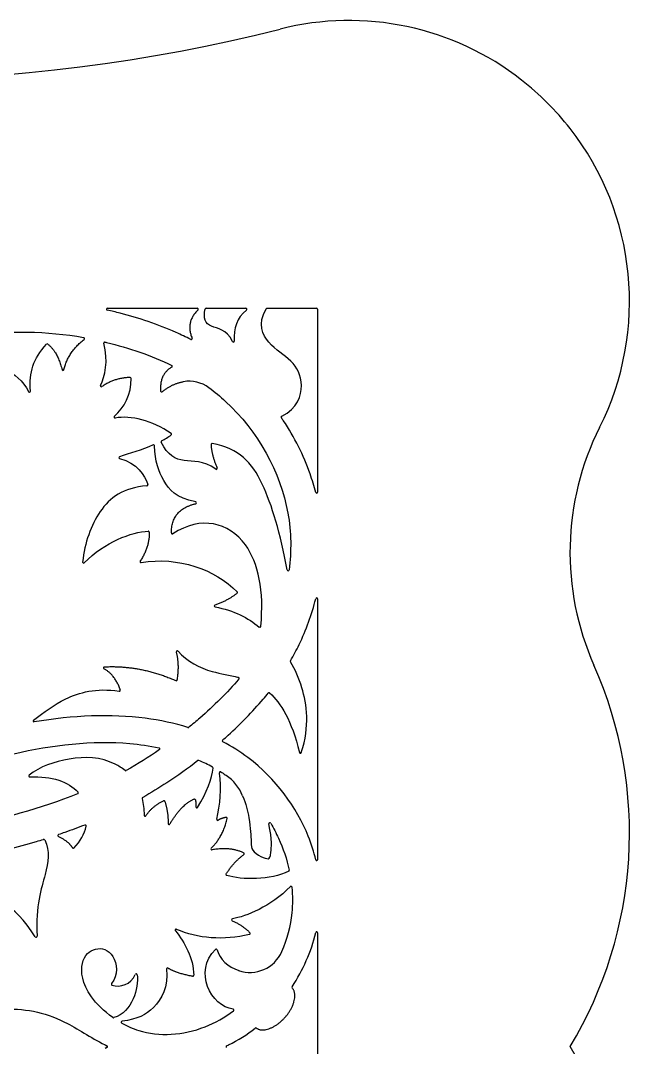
# Model space of a CAD drawing. Header units: millimetres. Extents: x -155 to 473, y -331 to 153.
# Drawn here: x 84.2 to 146.9, y -225.3 to -119.6 of the extents above; entities that cross this region are included whole.
import ezdxf

# ---------------------------------------------------------------- set-up
doc = ezdxf.new("R2010")
doc.units = ezdxf.units.MM
doc.header["$MEASUREMENT"] = 0
doc.layers.add('Layer 03', color=5, linetype='Continuous')

msp = doc.modelspace()

# ---------------------------------------------------------------- linework, layer by layer
at = {"layer": 'Layer 03'}
for p, q in [((93.16, -149.19), (102.42, -149.19)), ((103.33, -149.19), (107.43, -149.19)), ((109.58, -149.19), (114.71, -149.19)), ((114.81, -149.29), (114.81, -168.12)), ((114.81, -179.11), (114.81, -205.95)), ((104.7, -197.05), (104.69, -197.01)), ((114.81, -213.47), (114.81, -236.91)), ((92.91, -225), (93.11, -225.1)), ((105.44, -225.1), (105.65, -225)), ((93.11, -225.28), (92.91, -225.38))]:
    msp.add_line(p, q, dxfattribs=at)
for centre, radius, start, end in [((68.75, 46.72), 172.42, 256.2892, 284.1695), ((118.03, -148.48), 28.91, 52.0077, 104.1695), ((118.03, -148.48), 28.91, 37.9923, 52.0077), ((118.03, -148.48), 28.91, 333.3243, 37.9923), ((93.16, -149.29), 0.1, 90, 257.5106), ((102.42, -149.29), 0.1, 313.9189, 90), ((103.33, -149.29), 0.1, 90, 166.5315), ((107.43, -149.29), 0.1, 307.8907, 90), ((109.58, -149.29), 0.1, 90, 150.7009), ((114.71, -149.29), 0.1, 0, 90), ((86.96, -152.95), 0.1, 51.7182, 137.1414), ((90.69, -152.32), 0.1, 308.1276, 80.1692), ((92.87, -152.77), 0.1, 76.8187, 195.5245), ((101.79, -152.31), 0.1, 242.9439, 22.599), ((106.13, -152.57), 0.1, 205.4698, 2.0404), ((99.74, -155.16), 0.1, 299.6308, 64.059), ((88.58, -155.49), 0.1, 193.5244, 345.6913), ((95.49, -156.42), 0.1, 1.4919, 90.9598), ((92.53, -157.17), 0.1, 155.2458, 304.949), ((101.58, -160.11), 3.41, 53.6188, 99.7539), ((85.12, -157.72), 0.1, 206.1955, 2.7917), ((98.74, -157.71), 0.1, 184.1365, 310.0383), ((93.94, -160.39), 0.1, 131.7388, 280.4207), ((111.15, -160.39), 0.1, 116.5788, 214.6771), ((169.45, -174.31), 28.64, 153.3243, 203.9446), ((99.66, -162.15), 0.1, 305.8621, 54.9963), ((97.91, -163.35), 0.1, 1.3432, 113.7597), ((98.78, -162.92), 0.1, 118.0352, 206.1994), ((103.93, -163.22), 0.1, 79.8556, 183.5544), ((94.44, -164.57), 0.1, 107.293, 255.5427), ((104.38, -165.67), 0.1, 234.4532, 24.9692), ((97.21, -167.37), 0.1, 274.2684, 18.0695), ((102.23, -169.21), 0.1, 282.9786, 79.7823), ((114.71, -168.12), 0.1, 194.4209, 0), ((97.37, -172.24), 0.1, 0.4944, 91.4082), ((99.85, -172.32), 0.1, 180.3743, 303.5632), ((90.7, -175.32), 0.1, 173.4646, 315.463), ((96.62, -175.26), 0.1, 145.61, 279.2424), ((111.77, -176.12), 0.1, 190.5251, 352.3458), ((106.45, -178.45), 0.1, 308.5456, 44.531), ((114.71, -179.11), 0.1, 0, 166.0741), ((104.26, -179.83), 0.1, 108.8205, 259.9947), ((108.87, -181.92), 0.1, 231.3243, 354.5524), ((100.35, -184.55), 0.1, 40.8734, 196.1723), ((112.1, -185.54), 0.1, 149.7553, 212.0926), ((104.41, -203.2), 42.53, 328.8681, 23.9447), ((92.84, -186.2), 0.1, 92.8536, 241.3962), ((100.25, -187.43), 0.1, 246.0281, 350.5871), ((106.63, -187.28), 0.1, 319.7714, 75.6856), ((94.39, -188.51), 0.1, 260.9262, 18.878), ((109.8, -188.86), 0.1, 48.3627, 141.3284), ((85.61, -191.68), 0.1, 127.3124, 279.8089), ((101.48, -192.25), 0.1, 252.7824, 309.4004), ((98.46, -194.54), 0.1, 304.7869, 77.9841), ((105.09, -193.72), 0.1, 131.358, 242.3657), ((113.04, -194.9), 0.1, 193.5996, 342.0567), ((102.54, -195.83), 0.1, 66.5969, 127.7991), ((103.94, -196.5), 0.1, 353.5112, 61.6842), ((85.16, -197.33), 0.1, 129.6258, 272.4577), ((95.04, -196.69), 0.1, 231.446, 299.4324), ((104.79, -196.99), 0.1, 58.2786, 189.4871), ((102.81, -201.09), 4.61, 21.8515, 55.7944), ((90.06, -199.08), 0.1, 291.9521, 41.1378), ((96.84, -199.64), 0.1, 119.5756, 193.1181), ((102.12, -199.8), 0.1, 11.4424, 112.3771), ((98.99, -199.98), 0.1, 17.4403, 115.0606), ((102.37, -200.52), 0.1, 177.0386, 327.3662), ((97.04, -201.36), 0.1, 181.1341, 325.4077), ((104.53, -201.8), 0.1, 166.4619, 301.9219), ((105.4, -201.69), 0.1, 346.3872, 99.6335), ((90.87, -202.48), 0.1, 347.8746, 111.3745), ((99.51, -202.22), 0.1, 179.8733, 329.4569), ((109.89, -202.25), 0.1, 30.3037, 191.7579), ((86.61, -203.95), 0.1, 26.1655, 107.058), ((88.15, -203.46), 0.1, 108.479, 243.8941), ((89.64, -204.67), 0.1, 212.4826, 314.5687), ((103.92, -204.84), 0.1, 133.9953, 280.1985), ((107.15, -205.34), 0.1, 306.844, 64.66), ((114.71, -205.95), 0.1, 193.1068, 0), ((111.79, -207.04), 0.1, 297.0435, 12.704), ((105.47, -207.48), 0.1, 148.1389, 253.5147), ((112.08, -208.79), 0.1, 5.768, 135.3052), ((106.05, -212.14), 0.1, 99.8553, 245.8662), ((100.23, -213.21), 0.1, 66.5173, 219.5258), ((107.76, -213.54), 0.1, 284.0153, 42.3601), ((114.71, -213.47), 0.1, 0, 166.8203), ((85.81, -213.84), 0.1, 210.9879, 2.6206), ((104.36, -215.25), 0.1, 15.3678, 134.2895), ((107.83, -213.96), 3.6, 251.2023, 336.3), ((96.13, -217.8), 0.1, 6.7165, 157.1499), ((99.35, -217.19), 0.1, 58.4176, 185.0538), ((93.66, -218.77), 0.1, 141.1056, 251.9089), ((101.95, -217.85), 0.1, 260.8757, 1.2408), ((112.26, -219.09), 0.1, 146.8345, 222.9896), ((106.1, -221.43), 0.1, 305.9541, 83.2693), ((93.79, -222.12), 0.1, 234.9875, 286.9077), ((94.68, -222.68), 0.1, 97.173, 240.9006), ((99.82, -212.6), 13.7, 295.1721, 308.7013), ((108.45, -223.37), 0.1, 54.6338, 128.5641), ((93.07, -225.19), 0.1, 296.4732, 63.5268), ((105.48, -225.19), 0.1, 115.0767, 244.9233), ((104.41, -247.18), 42.53, 336.0553, 31.1319)]:
    msp.add_arc(centre, radius, start, end, dxfattribs=at)
for points, knots in [([(101.74, -152.4), (101.24, -152.15), (99.82, -151.47), (97.39, -150.53), (95.01, -149.82), (93.58, -149.48), (93.14, -149.39)], [210.707548, 210.707548, 210.707548, 210.707548, 212.388183, 215.452341, 218.493281, 219.845848, 219.845848, 219.845848, 219.845848]), ([(106.04, -152.61), (105.42, -151.31), (103.44, -151.28), (103, -150.22), (103.23, -149.26)], [131.990555, 131.990555, 131.990555, 131.990555, 134.425953, 137.124389, 137.124389, 137.124389, 137.124389]), ([(111.11, -160.3), (112.75, -159.48), (113.55, -156.87), (112.27, -154.45), (109.7, -153.09), (108.59, -150.85), (109.5, -149.24)], [305.9281, 305.9281, 305.9281, 305.9281, 309.6692, 313.488153, 317.307106, 320.777359, 320.777359, 320.777359, 320.777359]), ([(90.71, -152.22), (86.91, -151.57), (81.5, -151.46), (75.83, -152.54), (74.26, -152.94)], [1112.358124, 1112.358124, 1112.358124, 1112.358124, 1123.196809, 1127.386665, 1127.386665, 1127.386665, 1127.386665]), ([(92.9, -152.67), (92.95, -152.68), (95.33, -153.25), (97.67, -154.04), (99.79, -155.07)], [1044.483412, 1044.483412, 1044.483412, 1044.483412, 1044.650351, 1051.357303, 1051.357303, 1051.357303, 1051.357303]), ([(103.61, -157.36), (104.2, -157.8), (108.29, -161.15), (112.07, -168.03), (112.12, -174.22), (111.87, -176.13)], [1060.503055, 1060.503055, 1060.503055, 1060.503055, 1062.643057, 1075.746232, 1081.874035, 1081.874035, 1081.874035, 1081.874035]), ([(114.62, -168.14), (114.45, -167.5), (113.96, -165.89), (112.89, -163.38), (111.79, -161.5), (111.14, -160.54), (111.07, -160.44)], [297.235705, 297.235705, 297.235705, 297.235705, 299.222142, 302.294248, 305.393664, 305.756886, 305.756886, 305.756886, 305.756886]), ([(102.25, -169.11), (100.2, -168.74), (98.9, -167.11), (98.04, -164.97), (98.01, -163.34)], [849.114258, 849.114258, 849.114258, 849.114258, 852.983613, 856.551513, 856.551513, 856.551513, 856.551513]), ([(104.32, -165.75), (103.03, -164.82), (100.98, -165.13), (99.38, -164.37), (98.69, -162.97)], [1100.415957, 1100.415957, 1100.415957, 1100.415957, 1104.169825, 1107.823361, 1107.823361, 1107.823361, 1107.823361]), ([(111.67, -176.13), (110.97, -172.37), (109.26, -166.42), (106.75, -163.62), (103.95, -163.12)], [1082.156465, 1082.156465, 1082.156465, 1082.156465, 1089.645787, 1097.409897, 1097.409897, 1097.409897, 1097.409897]), ([(97.22, -167.47), (94.77, -167.66), (92.08, -169.65), (90.83, -173.34), (90.6, -175.31)], [865.333189, 865.333189, 865.333189, 865.333189, 871.301484, 877.087003, 877.087003, 877.087003, 877.087003]), ([(108.96, -181.93), (109.31, -178.28), (108.01, -171.82), (102.78, -170.5), (99.91, -172.41)], [825.099141, 825.099141, 825.099141, 825.099141, 833.770663, 844.535915, 844.535915, 844.535915, 844.535915]), ([(112.01, -185.49), (112.33, -184.94), (113.42, -182.9), (114.21, -180.72), (114.62, -179.09)], [653.552642, 653.552642, 653.552642, 653.552642, 655.446778, 660.488239, 660.488239, 660.488239, 660.488239]), ([(100.43, -184.48), (101.37, -185.57), (103.47, -186.63), (105.74, -186.95), (106.65, -187.18)], [591.770401, 591.770401, 591.770401, 591.770401, 597.379347, 601.082507, 601.082507, 601.082507, 601.082507]), ([(113.13, -194.93), (114.03, -192.17), (113.51, -188.65), (112.52, -186.41), (112.01, -185.59)], [642.676341, 642.676341, 642.676341, 642.676341, 649.444589, 653.443843, 653.443843, 653.443843, 653.443843]), ([(106.7, -187.35), (105.5, -188.77), (103.8, -190.43), (101.93, -192.01), (101.55, -192.32)], [601.284815, 601.284815, 601.284815, 601.284815, 607.555919, 609.116191, 609.116191, 609.116191, 609.116191]), ([(85.55, -191.6), (86.65, -190.75), (88.71, -189.19), (91.96, -188.23), (94.38, -188.61)], [623.110625, 623.110625, 623.110625, 623.110625, 629.165247, 635.921566, 635.921566, 635.921566, 635.921566]), ([(105.02, -193.65), (105.21, -193.48), (106.05, -192.73), (107.48, -191.36), (108.83, -189.89), (109.56, -189.01), (109.73, -188.8)], [630.76789, 630.76789, 630.76789, 630.76789, 631.544345, 634.125908, 636.714347, 637.533029, 637.533029, 637.533029, 637.533029]), ([(101.45, -192.34), (100.07, -191.91), (95.27, -190.88), (89.59, -191.09), (85.62, -191.77)], [609.215008, 609.215008, 609.215008, 609.215008, 613.390536, 622.844468, 622.844468, 622.844468, 622.844468]), ([(76.82, -197.13), (78.95, -196.3), (85, -194.4), (92.78, -193.52), (97.5, -194.23), (98.48, -194.44)], [955.368812, 955.368812, 955.368812, 955.368812, 960.107138, 968.158698, 970.347927, 970.347927, 970.347927, 970.347927]), ([(114.62, -205.97), (114.43, -205.16), (113.24, -201.35), (109.89, -196.77), (105.96, -194.29), (105.04, -193.81)], [687.906786, 687.906786, 687.906786, 687.906786, 690.929353, 702.096251, 705.25053, 705.25053, 705.25053, 705.25053]), ([(94.97, -196.76), (94.65, -196.51), (92.79, -195.37), (89.38, -195.29), (86.17, -196.37), (85.1, -197.26)], [881.232806, 881.232806, 881.232806, 881.232806, 882.526428, 888.27753, 893.649508, 893.649508, 893.649508, 893.649508]), ([(102.48, -195.75), (101.45, -196.55), (99.59, -197.88), (97.64, -199.07), (96.79, -199.55)], [251.14022, 251.14022, 251.14022, 251.14022, 255.057022, 257.99349, 257.99349, 257.99349, 257.99349]), ([(104.84, -196.91), (105, -197.01), (105.19, -197.13), (105.37, -197.25), (105.41, -197.27)], [476.8556647, 476.8556647, 476.8556647, 476.8556647, 477.3253675, 477.431072, 477.431072, 477.431072, 477.431072]), ([(90.09, -199.17), (86.3, -200.7), (77.55, -203.04), (69.12, -204.08), (64.89, -204.07)], [900.271886, 900.271886, 900.271886, 900.271886, 911.612453, 923.796211, 923.796211, 923.796211, 923.796211]), ([(107.09, -199.37), (107.42, -200.18), (107.89, -202.13), (107.98, -204.41), (107.95, -204.93), (108.99, -205.72), (109.85, -205.94), (109.97, -205.61), (110.14, -203.92), (109.79, -202.27)], [480.162949, 480.162949, 480.162949, 480.162949, 481.432959, 483.378703, 485.324447, 487.270191, 489.215935, 491.161679, 492.909458, 492.909458, 492.909458, 492.909458]), ([(90.83, -202.38), (90.15, -202.65), (89.25, -202.98), (88.34, -203.29), (88.12, -203.36)], [259.608051, 259.608051, 259.608051, 259.608051, 261.801642, 262.491601, 262.491601, 262.491601, 262.491601]), ([(109.98, -202.2), (110.27, -202.7), (111.08, -204.27), (111.64, -205.91), (111.89, -207.02)], [493.191249, 493.191249, 493.191249, 493.191249, 494.871373, 498.351026, 498.351026, 498.351026, 498.351026]), ([(75.38, -206.43), (75.91, -206.34), (77.42, -206.08), (79.93, -205.59), (82.9, -204.9), (85.12, -204.3), (86.34, -203.93), (86.58, -203.86)], [126.29423, 126.29423, 126.29423, 126.29423, 127.885875, 130.905753, 133.962804, 137.035225, 137.793217, 137.793217, 137.793217, 137.793217]), ([(86.7, -203.91), (87.27, -205.08), (86.86, -207.5), (85.76, -210.63), (85.91, -213.83)], [137.934401, 137.934401, 137.934401, 137.934401, 142.793542, 148.388621, 148.388621, 148.388621, 148.388621]), ([(85.72, -213.89), (83.59, -210.34), (78.97, -208.99), (76.29, -207.65), (75.32, -206.6)], [148.65327, 148.65327, 148.65327, 148.65327, 155.797926, 161.974111, 161.974111, 161.974111, 161.974111]), ([(111.13, -215.4), (111.69, -214.13), (112.28, -211.93), (112.27, -209.66), (112.18, -208.78)], [874.725685, 874.725685, 874.725685, 874.725685, 879.076734, 881.816932, 881.816932, 881.816932, 881.816932]), ([(93.73, -222.2), (92.8, -221.55), (90.62, -219.38), (90.24, -216.24), (91.86, -214.82), (93.96, -215.37), (94.31, -217.81), (93.58, -218.71)], [370.530358, 370.530358, 370.530358, 370.530358, 374.890692, 382.942252, 390.993812, 399.045372, 406.790117, 406.790117, 406.790117, 406.790117]), ([(99.25, -217.2), (99.41, -219.02), (98.24, -221.39), (96.23, -222.38), (94.67, -222.58)], [834.134193, 834.134193, 834.134193, 834.134193, 838.893038, 842.949058, 842.949058, 842.949058, 842.949058]), ([(76.17, -223.68), (77.82, -222.23), (82.38, -220.78), (87.99, -221.89), (91.4, -224.24), (92.91, -225)], [1363.913348, 1363.913348, 1363.913348, 1363.913348, 1374.855675, 1386.022575, 1393.109201, 1393.109201, 1393.109201, 1393.109201]), ([(94.63, -222.77), (95.18, -223.07), (97.78, -224.22), (102, -224), (105.23, -222.18), (106.16, -221.51)], [843.19991, 843.19991, 843.19991, 843.19991, 845.54677, 853.59833, 857.154634, 857.154634, 857.154634, 857.154634])]:
    msp.add_open_spline(points, degree=3, knots=knots, dxfattribs=at)
for points, degree in [([(102.49, -149.36), (101.19, -150.61), (101.88, -152.28)], 2), ([(107.49, -149.37), (106.44, -150.19), (106.18, -151.26), (106.23, -152.56)], 3), ([(85.22, -157.72), (85.12, -155.75), (85.46, -154.42), (86.88, -152.89)], 3), ([(87.02, -152.88), (88.04, -153.68), (88.48, -155.51)], 2), ([(88.67, -155.51), (89.15, -153.66), (90.75, -152.4)], 2), ([(92.44, -157.13), (92.88, -156.19), (93.29, -154.63), (92.78, -152.79)], 3), ([(79.94, -154.65), (81.39, -154.83), (83.94, -155.56), (85.03, -157.76)], 3), ([(99.79, -155.25), (98.52, -155.97), (98.64, -157.72)], 2), ([(95.49, -156.32), (93.89, -156.35), (92.59, -157.25)], 2), ([(93.87, -160.32), (94.89, -159.41), (95.64, -158.05), (95.59, -156.42)], 3), ([(98.81, -157.79), (99.81, -156.95), (101, -156.74)], 2), ([(99.72, -162.07), (97.79, -160.72), (95.54, -160.2), (93.96, -160.49)], 3), ([(98.73, -162.84), (99.08, -162.65), (99.42, -162.45), (99.72, -162.23)], 3), ([(97.87, -163.25), (96.69, -163.77), (95.41, -164.16), (94.41, -164.47)], 3), ([(103.83, -163.23), (103.9, -164.4), (104.47, -165.62)], 2), ([(94.41, -164.66), (96.23, -165.13), (96.99, -166.36), (97.31, -167.34)], 3), ([(99.75, -172.32), (99.73, -169.89), (102.25, -169.31)], 2), ([(90.77, -175.39), (92.86, -173.28), (95.66, -172.19), (97.37, -172.15)], 3), ([(97.47, -172.24), (97.48, -173.82), (96.54, -175.2)], 2), ([(96.64, -175.35), (100.45, -174.73), (104.23, -176.05), (106.52, -178.38)], 3), ([(106.51, -178.53), (105.56, -179.29), (104.23, -179.74)], 2), ([(104.25, -179.93), (106.19, -180.27), (107.66, -181.08), (108.8, -182)], 3), ([(100.35, -187.45), (100.62, -185.82), (100.26, -184.58)], 2), ([(94.49, -188.48), (93.95, -186.92), (92.79, -186.29)], 2), ([(92.83, -186.1), (96.58, -185.91), (100.21, -187.52)], 2), ([(109.87, -188.79), (111.03, -189.82), (112.13, -191.58), (112.94, -194.92)], 3), ([(98.51, -194.62), (97.43, -195.38), (96.29, -196.1), (95.09, -196.77)], 3), ([(102.45, -200.57), (103.42, -199.07), (103.92, -197.54), (104.04, -196.52)], 3), ([(103.99, -196.42), (103.54, -196.17), (103.07, -195.95), (102.58, -195.73)], 3), ([(85.17, -197.43), (87.45, -197.34), (89.15, -197.89), (90.13, -199.01)], 3), ([(104.43, -201.77), (104.77, -200.36), (104.94, -198.52), (104.7, -197.05)], 3), ([(96.74, -199.66), (96.86, -200.17), (96.93, -200.73), (96.94, -201.37)], 3), ([(99.6, -202.27), (100.8, -200.24), (102.09, -199.71)], 2), ([(102.22, -199.78), (102.29, -200.12), (102.27, -200.52)], 2), ([(97.12, -201.42), (97.81, -200.42), (98.94, -199.89)], 2), ([(99.08, -199.95), (99.42, -201.02), (99.41, -202.22)], 2), ([(103.85, -204.77), (105.04, -203.63), (105.5, -201.72)], 2), ([(105.38, -201.6), (104.92, -201.67), (104.58, -201.88)], 2), ([(89.71, -204.75), (90.39, -204.08), (90.79, -203.29), (90.96, -202.5)], 3), ([(88.11, -203.55), (89.13, -204.05), (89.56, -204.73)], 2), ([(107.19, -205.25), (105.82, -204.6), (103.94, -204.94)], 2), ([(105.39, -207.42), (106.13, -206.23), (107.21, -205.42)], 2), ([(111.84, -207.13), (109.94, -208.1), (107.03, -208.04), (105.44, -207.57)], 3), ([(112.01, -208.72), (109.95, -210.8), (107.44, -211.79), (106.03, -212.04)], 3), ([(106.01, -212.23), (107.17, -212.75), (107.84, -213.48)], 2), ([(100.16, -213.27), (101.12, -214.45), (102.01, -216.07), (102.05, -217.85)], 3), ([(107.79, -213.64), (105.13, -214.3), (102.46, -214.07), (100.27, -213.12)], 3), ([(112.18, -219.03), (113.31, -217.3), (114.15, -215.45), (114.62, -213.45)], 3), ([(106.11, -221.33), (103.83, -221.06), (101.99, -217.43), (104.29, -215.18)], 3), ([(104.46, -215.23), (104.73, -216.22), (105.55, -216.98), (106.68, -217.36)], 3), ([(101.93, -217.95), (100.35, -217.69), (99.4, -217.11)], 2), ([(93.63, -218.87), (94.45, -219.14), (95.59, -218.82), (96.03, -217.76)], 3), ([(96.23, -217.79), (96.39, -219.14), (95.75, -221.63), (93.81, -222.21)], 3)]:
    msp.add_open_spline(points, degree=degree, dxfattribs=at)
msp.add_rational_spline([(108.51, -223.29), (109.7, -224.13), (111.44, -222.2), (113.2, -220.24), (112.19, -219.15)], [0.975040029792, 0.720169334579, 1, 0.717368617996, 0.980195395912], degree=2, knots=[609.151367, 609.151367, 609.151367, 610.652109, 610.652109, 612.167871, 612.167871, 612.167871], dxfattribs=at)

doc.saveas('drawing.dxf')
